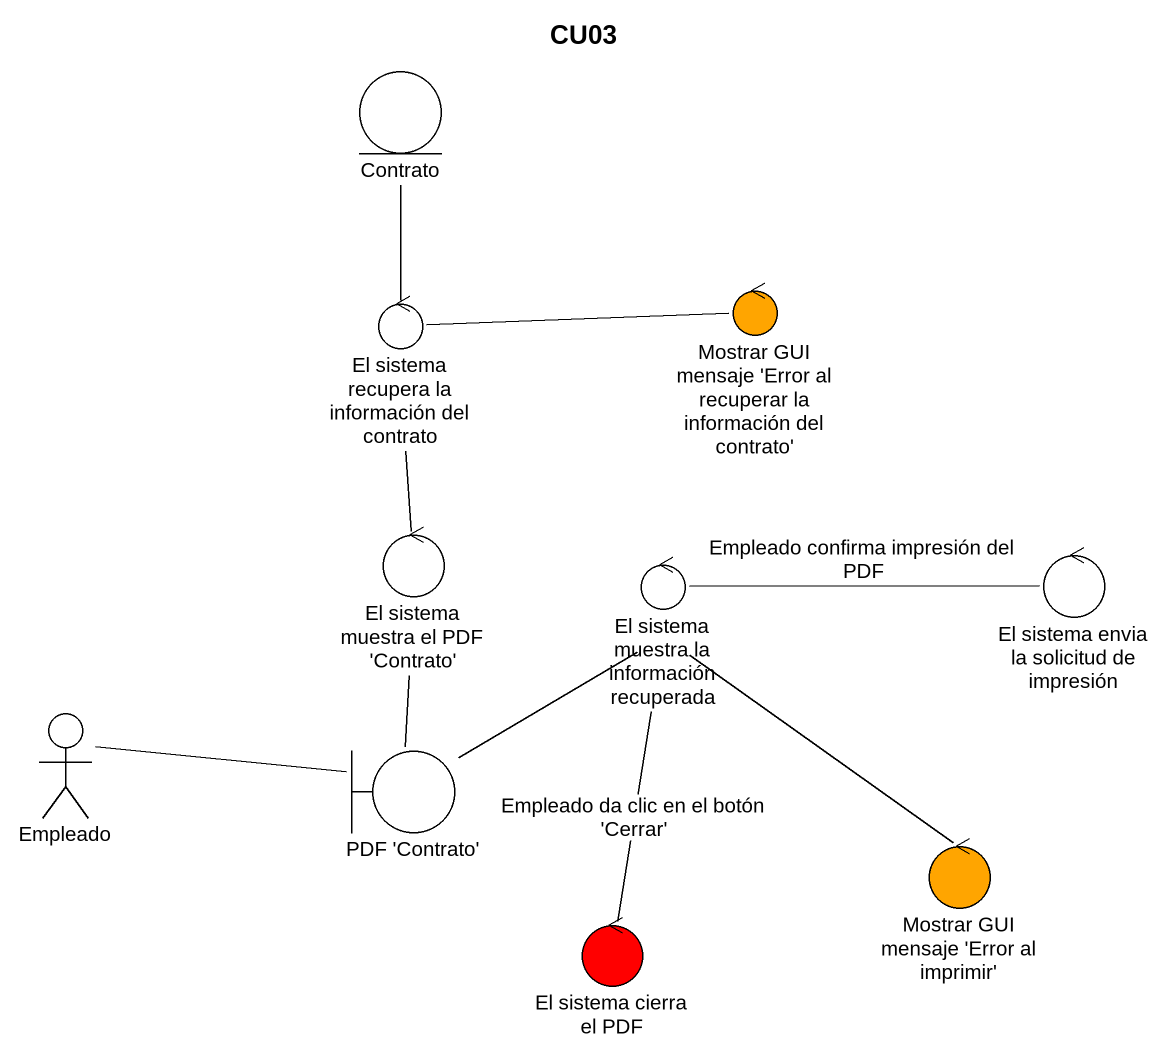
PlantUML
@startuml
title CU03
entity Contrato
control "El sistema recupera la información del contrato" as El_sistema_recupera_la
control "Mostrar GUI mensaje 'Error al recuperar la información del contrato'" as Mostrar_GUI_mensaje_Error #FFA500
control "El sistema muestra el PDF 'Contrato'" as El_sistema_muestra_el_PDF
control "El sistema muestra la información recuperada" as El_sistema_muestra_la
control "El sistema envia la solicitud de impresión" as El_sistema_envia_la
actor Empleado
boundary "PDF 'Contrato'" as PDF_Contrato
control "Mostrar GUI mensaje 'Error al imprimir'" as Mostrar_GUI_mensaje_Error_2 #FFA500
control "El sistema cierra el PDF" as El_sistema_cierra_el_PDF #FF0000
Contrato -- El_sistema_recupera_la
El_sistema_recupera_la -right- Mostrar_GUI_mensaje_Error
El_sistema_recupera_la -- El_sistema_muestra_el_PDF
El_sistema_muestra_el_PDF -- PDF_Contrato
El_sistema_muestra_la -right- El_sistema_envia_la : Empleado confirma impresión del PDF
El_sistema_muestra_la -- PDF_Contrato
El_sistema_muestra_la -- Mostrar_GUI_mensaje_Error_2
El_sistema_muestra_la -- El_sistema_cierra_el_PDF : Empleado da clic en el botón 'Cerrar'
Empleado -right- PDF_Contrato
@enduml
